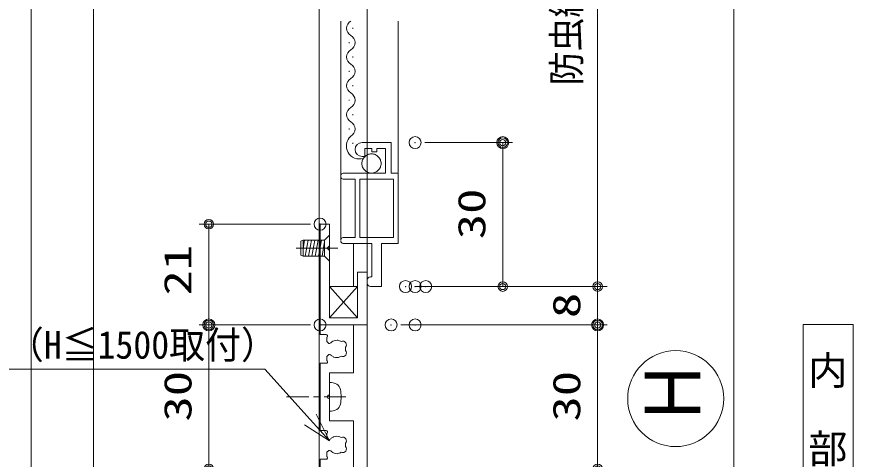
# Model space of a CAD drawing. Units: millimetres, scale not verified. Extents: x -584 to 585, y -818 to 818.
# Drawn here: x -474.2 to -300, y -14 to 78.2 of the extents above; entities that cross this region are included whole.
import ezdxf
from ezdxf.enums import TextEntityAlignment as Align

# ---------------------------------------------------------------- set-up
doc = ezdxf.new("R2010")
doc.units = ezdxf.units.MM
doc.header["$LTSCALE"] = 5
doc.header["$PDMODE"] = 32
doc.header["$PDSIZE"] = 2.5
for name, pattern in [('CHAIN2', [12, 9, -1, 1, -1]), ('DASHED3', [4, 3, -1]), ('LONG_CHAIN', [21, 18, -1, 1, -1]), ('LONG_DOUBLE_CHAIN', [21.8, 18, -1, 0.6, -0.6, 0.6, -1])]:
    doc.linetypes.add(name, pattern=pattern)
for name, color, linetype, lineweight in [('0-0_Defpoints', 7, 'Continuous', 9), ('0-1_USERZ', 2, 'Continuous', 9), ('0-2_SUNPOU', 3, 'Continuous', 9), ('0-3_0', 7, 'Continuous', 9), ('0-5_USER1', 3, 'Continuous', 9), ('0-6__0-0_', 2, 'Continuous', 9), ('0-7_YSS_ZEN', 6, 'Continuous', 9), ('0-8__0-7_', 7, 'Continuous', 9), ('0-9_SHAPE', 7, 'Continuous', 9), ('0-A_KATAZAI', 7, 'Continuous', 9), ('0-D__0-A_1-2', 3, 'Continuous', 9)]:
    doc.layers.add(name, color=color, linetype=linetype, lineweight=lineweight)
doc.styles.add('@ＭＳ ゴシック', font='')
doc.styles.add('ＭＳ ゴシック', font='')
doc.styles.get('@ＭＳ ゴシック').set_extended_font_data('@MS Gothic')
doc.styles.get('ＭＳ ゴシック').set_extended_font_data('MS Gothic')

# ---------------------------------------------------------------- blocks, each defined once
blk = doc.blocks.new('NAIBU_H')
at = {"layer": '0-5_USER1', "color": 4}
blk.add_lwpolyline([(-26.1, -91.6), (26.1, -91.6), (26.1, 91.6), (-26.1, 91.6)], close=True, dxfattribs=at)
at = {"layer": '0-5_USER1', "color": 4, "style": '@ＭＳ ゴシック'}
blk.add_text('内\u3000部', height=29.95, rotation=270, dxfattribs=at).set_placement((-24.93, 64.6), align=Align.BOTTOM_LEFT)
blk = doc.blocks.new('DOT1')
at = {"layer": '0-3_0'}
blk.add_line((0, 0), (-5, 0), dxfattribs=at)
for radius in [2.5, 1.62]:
    blk.add_circle((0, 0), radius, dxfattribs=at)
blk = doc.blocks.new('A$C1BB80038')
at = {"layer": '0-6__0-0_', "color": 4, "linetype": 'LONG_DOUBLE_CHAIN'}
for p, q in [((33.42, 87.22), (35.92, 88.25)), ((33.42, 87.22), (33.42, 72.75)), ((35.92, 88.25), (35.92, 71.75)), ((58.28, 88.25), (35.92, 88.25)), ((37.48, 88.25), (35.92, 79.37)), ((40.99, 88.25), (38.07, 71.75)), ((44.48, 88.25), (41.57, 71.75)), ((47.98, 88.25), (45.07, 71.75)), ((51.48, 88.25), (48.57, 71.75)), ((54.98, 88.25), (52.07, 71.75)), ((63.53, 93.5), (63.53, 66.5)), ((58.28, 87.08), (55.57, 71.75)), ((33.42, 72.75), (35.92, 71.75)), ((58.28, 71.75), (35.92, 71.75)), ((63.53, 66.5), (58.28, 71.75))]:
    blk.add_line(p, q, dxfattribs=at)
at = {"layer": '0-6__0-0_', "color": 4, "linetype": 'LONG_CHAIN'}
blk.add_line((72.04, 80), (28.5, 80), dxfattribs=at)
at = {"layer": '0-6__0-0_', "linetype": 'CHAIN2'}
for p, q in [((63.53, 40), (92.53, 40)), ((63.53, 40), (92.53, 7.5)), ((63.53, 7.5), (92.53, 40))]:
    blk.add_line(p, q, dxfattribs=at)
at = {"layer": '0-6__0-0_', "color": 4, "linetype": 'LONG_DOUBLE_CHAIN'}
blk.add_lwpolyline([(58.28, 71.75), (58.28, 88.25), (63.53, 93.5)], dxfattribs=at)
at = {"layer": '0-A_KATAZAI'}
blk.add_lwpolyline([(63.53, 77.5), (61.03, 80), (63.53, 82.5), (63.53, 105), (53.53, 105), (53.53, 0), (102.53, 0), (102.53, 55), (92.53, 55), (92.53, 7.5), (63.53, 7.5)], close=True, dxfattribs=at)
blk = doc.blocks.new('AMI-WAKU')
at = {"layer": '0-6__0-0_', "color": 7}
blk.add_line((-32.5, 38.5), (-32.5, 41.5), dxfattribs=at)
for points in [[(-37.75, -105), (-37.75, -105), (-7.5, -105), (-7.5, -73), (0, -73), (0, 0), (-17.5, 0), (-17.5, 45), (-29, 45), (-29, 45)], [(-57.5, 0), (-27.5, 0), (-27.5, 35), (-29, 35), (-29, 35)], [(-57.5, -6), (-57.5, -6), (-45, -6), (-45, -67), (-57.5, -67), (-57.5, -67)], [(-57.5, -73), (-57.5, -73), (-13.5, -73), (-13.5, -99), (-22.5, -99), (-22.5, -95.5), (-27.5, -95.5), (-27.5, -99), (-35, -99), (-35, -90.5), (-37.75, -90.5), (-37.75, -90.5)]]:
    blk.add_lwpolyline(points, dxfattribs=at)
blk.add_lwpolyline([(-40, -67), (-5, -67), (-5, -6), (-40, -6)], close=True, dxfattribs=at)
for centre, radius, start, end in [((-29, 41.5), 3.5, 90, 180), ((-29, 38.5), 3.5, 180, 270), ((-57.5, -2.5), 2.5, 90, 180), ((-57.5, -3.5), 2.5, 180, 270), ((-57.5, -69.5), 2.5, 90, 180), ((-57.5, -70.5), 2.5, 180, 270), ((-37.75, -97.75), 7.25, 90, 270)]:
    blk.add_arc(centre, radius, start, end, dxfattribs=at)
blk = doc.blocks.new('丸ビス簡略')
at = {"layer": '0-3_0', "color": 1}
for p, q in [((0, -5.82), (0, 17)), ((0, -16.82), (0, -10.82)), ((0, -45), (0, -21.82))]:
    blk.add_line(p, q, dxfattribs=at)
at = {"layer": '0-3_0', "color": 4}
blk.add_line((-15, 0), (15, 0), dxfattribs=at)
for centre, radius, start, end in [((-6.11, 3.41), 8, 101.01271, 150.84034), ((0, -28), 40, 78.98729, 101.01271), ((6.11, 3.41), 8, 29.15966, 78.98729), ((0, 0), 15, 150.84034, 180), ((0, 0), 15, 0, 29.15966)]:
    blk.add_arc(centre, radius, start, end, dxfattribs=at)
blk = doc.blocks.new('FRT')
at = {"layer": '0-9_SHAPE'}
for p, q in [((9.35, 2.05), (8.15, 1.24)), ((8.15, -1.24), (9.35, -2.05))]:
    blk.add_line(p, q, dxfattribs=at)
for points in [[(6.36, 65), (0, 65), (0, 75), (35, 75), (35, 25), (10, 25), (10, 3.29)], [(11.11, 56.34), (9.69, 55.75), (9, 55.75), (7, 57.75), (7, 62.07)], [(18.48, 58.95), (17.91, 59.21), (15.94, 58.86)], [(7, 37.93), (7, 42.25), (9, 44.25), (9.69, 44.25), (11.11, 43.66)], [(6.36, -35), (0, -35), (0, 35), (6.36, 35)], [(13.52, 41.93), (13.97, 41.48), (15.94, 41.14)], [(10, -3.29), (10, -25), (35, -25), (35, -75), (0, -75), (0, -65), (6.36, -65)], [(11.11, -43.66), (9.69, -44.25), (9, -44.25), (7, -42.25), (7, -37.93)], [(15.94, -41.14), (13.97, -41.48), (13.52, -41.93)], [(7, -62.07), (7, -57.75), (9, -55.75), (9.69, -55.75), (11.11, -56.34)], [(15.94, -58.86), (17.91, -59.21), (18.48, -58.95)]]:
    blk.add_lwpolyline(points, dxfattribs=at)
for centre, radius, start, end in [((6.36, 63.5), 1.5, 309.51765, 90), ((17.5, 50), 16, 129.51765, 131.0145), ((17.5, 50), 9, 100, 135.20717), ((17.5, 50), 9, 59.14685, 83.7398), ((23.64, 54.3), 3.75, 315.95278, 114.04722), ((17.5, 50), 9, 224.79283, 243.7398), ((23.64, 45.7), 3.75, 245.95278, 44.04722), ((17.5, 50), 9, 349.14685, 10.85315), ((6.36, 36.5), 1.5, 270, 50.48235), ((17.5, 50), 16, 228.9855, 230.48235), ((17.5, 50), 9, 260, 300.85315), ((9, 0), 1.5, 124.34408, 235.65592), ((8.5, 3.29), 1.5, 304.34408, 0), ((8.5, -3.29), 1.5, 0, 55.65592), ((6.36, -36.5), 1.5, 309.51765, 90), ((17.5, -50), 16, 129.51765, 131.0145), ((17.5, -50), 9, 116.2602, 135.20717), ((17.5, -50), 9, 59.14685, 100), ((23.64, -45.7), 3.75, 315.95278, 114.04722), ((23.64, -54.3), 3.75, 245.95278, 44.04722), ((17.5, -50), 9, 349.14685, 10.85315), ((17.5, -50), 9, 224.79283, 260), ((17.5, -50), 9, 276.2602, 300.85315), ((6.36, -63.5), 1.5, 270, 50.48235), ((17.5, -50), 16, 228.9855, 230.48235)]:
    blk.add_arc(centre, radius, start, end, dxfattribs=at)
blk = doc.blocks.new('_Open30')
at = {"layer": '0-3_0'}
blk.add_line((0, 0), (-5, 0), dxfattribs=at)
blk.add_lwpolyline([(-5, 1.34), (0, 0), (-5, -1.34)], dxfattribs=at)

msp = doc.modelspace()

# ---------------------------------------------------------------- linework, layer by layer
at = {"layer": '0-0_Defpoints'}
for p in [(-391.217, 51.964), (-372.961, 51.964), (-411.017, 34.964), (-393.217, 21.964), (-391.217, 21.964), (-389.017, 21.964), (-434.175, 13.964), (-411.017, 13.964), (-396.217, 13.964), (-391.217, 13.964), (-353.202, 13.964)]:
    msp.add_point(p, dxfattribs=at)
at = {"layer": '0-1_USERZ', "color": 3}
for p, q in [((-471.21, 162.532), (-471.21, -224.997)), ((-401.21, 141.825), (-401.21, -140.223)), ((-353.202, 23.964), (-353.202, 133.639)), ((-389.217, 51.964), (-370.961, 51.964)), ((-372.961, 23.964), (-372.961, 49.964)), ((-413.017, 34.964), (-436.175, 34.964)), ((-434.175, 32.964), (-434.175, 15.964)), ((-391.217, 21.964), (-370.961, 21.964)), ((-389.217, 21.964), (-351.202, 21.964)), ((-387.017, 21.964), (-351.202, 21.964)), ((-353.202, 19.964), (-353.202, 15.964)), ((-413.017, 13.964), (-436.175, 13.964)), ((-413.017, 13.964), (-436.175, 13.964)), ((-394.217, 13.964), (-351.202, 13.964)), ((-389.217, 13.964), (-351.202, 13.964)), ((-434.175, 11.964), (-434.175, -14.036)), ((-353.202, 11.964), (-353.202, -14.036))]:
    msp.add_line(p, q, dxfattribs=at)
at = {"layer": '0-1_USERZ'}
for p, q in [((-404.217, 75.701), (-404.217, 75.901)), ((-404.977, 72.701), (-404.977, 72.901)), ((-404.217, 69.701), (-404.217, 69.901)), ((-404.977, 66.701), (-404.977, 66.901)), ((-404.217, 63.701), (-404.217, 63.901)), ((-404.977, 60.701), (-404.977, 60.901)), ((-404.217, 57.701), (-404.217, 57.901)), ((-404.977, 54.701), (-404.977, 54.901)), ((-404.217, 51.701), (-404.217, 51.901))]:
    msp.add_line(p, q, dxfattribs=at)
at = {"layer": '0-1_USERZ', "color": 3}
msp.add_lwpolyline([(-502.042, 4.751), (-422.541, 4.751), (-413.043, -5.745)], dxfattribs=at)
at = {"layer": '0-1_USERZ'}
for centre, radius, start, end in [((-403.758, 75.801), 1.718, 119.20254, 240.79746), ((-405.435, 72.801), 1.718, 299.20254, 60.79746), ((-403.758, 69.801), 1.718, 119.20254, 240.79746), ((-405.435, 66.801), 1.718, 299.20254, 60.79746), ((-403.758, 63.801), 1.718, 119.20254, 240.79746), ((-405.435, 60.801), 1.718, 299.20254, 60.79746), ((-403.758, 57.801), 1.718, 119.20254, 240.79746), ((-405.435, 54.801), 1.718, 299.20254, 60.79746), ((-402.823, 51.253), 2.71, 130.8839, 287.74792)]:
    msp.add_arc(centre, radius, start, end, dxfattribs=at)
at = {"layer": '0-6__0-0_'}
for p, q in [((-406.717, 77.301), (-406.717, 31.601)), ((-394.717, 77.301), (-394.717, 45.701)), ((-404.017, 21.964), (-404.017, 30.964))]:
    msp.add_line(p, q, dxfattribs=at)
msp.add_lwpolyline([(-404.017, 21.964), (-406.717, 21.964), (-404.017, 21.964)], dxfattribs=at)
at = {"layer": '0-6__0-0_', "color": 7, "linetype": 'DASHED3'}
msp.add_circle((-400.303, 47.61), 2, dxfattribs=at)
at = {"layer": '0-7_YSS_ZEN'}
msp.add_line((-324.816, 121.825), (-324.816, -119.723), dxfattribs=at)
at = {"layer": '0-8__0-7_'}
msp.add_circle((-336.945, -1.396), 10, dxfattribs=at)
at = {"layer": '0-D__0-A_1-2'}
msp.add_lwpolyline([(-411.21, 163.825), (-411.21, -196.723), (-458.21, -196.723), (-458.21, 163.825)], close=True, dxfattribs=at)

# ---------------------------------------------------------------- block references
at = {"layer": '0-1_USERZ'}
for name, p, xscale, yscale, rotation in [('DOT1', (-372.961, 51.964), 0.4, 0.4, 90), ('AMI-WAKU', (-394.717, 30.964), -0.2, 0.2, 180), ('DOT1', (-434.175, 34.964), 0.4, 0.4, 90), ('DOT1', (-372.961, 21.964), 0.4, 0.4, 270), ('DOT1', (-353.202, 21.964), 0.4, 0.4, 270), ('DOT1', (-353.202, 21.964), 0.4, 0.4, 90), ('DOT1', (-434.175, 13.964), 0.4, 0.4, 270), ('DOT1', (-353.202, 13.964), 0.4, 0.4, 270), ('DOT1', (-434.175, 13.964), 0.4, 0.4, 90), ('DOT1', (-353.202, 13.964), 0.4, 0.4, 90), ('丸ビス簡略', (-409.017, -1.036), 0.2, 0.2, 270), ('_Open30', (-409.017, -10.194), 1.2, 1.2, 312.14336), ('DOT1', (-434.175, -16.036), 0.4, 0.4, 270), ('DOT1', (-353.202, -16.036), 0.4, 0.4, 270)]:
    msp.add_blockref(name, p, dxfattribs=dict(at, xscale=xscale, yscale=yscale, rotation=rotation))
at = {"layer": '0-2_SUNPOU', "xscale": 0.2, "yscale": 0.2}
msp.add_blockref('A$C1BB80038', (-421.723, 13.964), dxfattribs=at)
at = {"layer": '0-5_USER1', "xscale": 0.2, "yscale": 0.2}
msp.add_blockref('NAIBU_H', (-305.179, -4.244), dxfattribs=at)
at = {"layer": '0-9_SHAPE', "xscale": 0.2, "yscale": 0.2}
msp.add_blockref('FRT', (-411.017, -1.036), dxfattribs=at)

# ---------------------------------------------------------------- texts
at = {"layer": '0-1_USERZ', "color": 3, "style": 'ＭＳ ゴシック'}
for s, width, p in [('防虫網 H', 0.9, (-355.092, 63.892)), ('30', 1.35, (-374.851, 31.821)), ('21', 1.35, (-436.064, 20.092)), ('8', 1.35, (-355.092, 15.392)), ('30', 1.35, (-436.064, -6.179)), ('30', 1.35, (-355.092, -6.179))]:
    msp.add_text(s, height=5.755, rotation=90, dxfattribs=dict(at, width=width)).set_placement(p, align=Align.BOTTOM_LEFT)
at = {"layer": '0-5_USER1', "style": 'ＭＳ ゴシック', "width": 0.95}
msp.add_text('振止メ（H≦1500取付）', height=5.773, dxfattribs=at).set_placement((-498.481, 5.202), align=Align.BOTTOM_LEFT)
at = {"layer": '0-8__0-7_', "style": 'ＭＳ ゴシック', "width": 0.9}
msp.add_text('Ｈ', height=11.55, rotation=90, dxfattribs=at).set_placement((-328.337, -7.241), align=Align.BOTTOM_LEFT)

doc.saveas('drawing.dxf')
